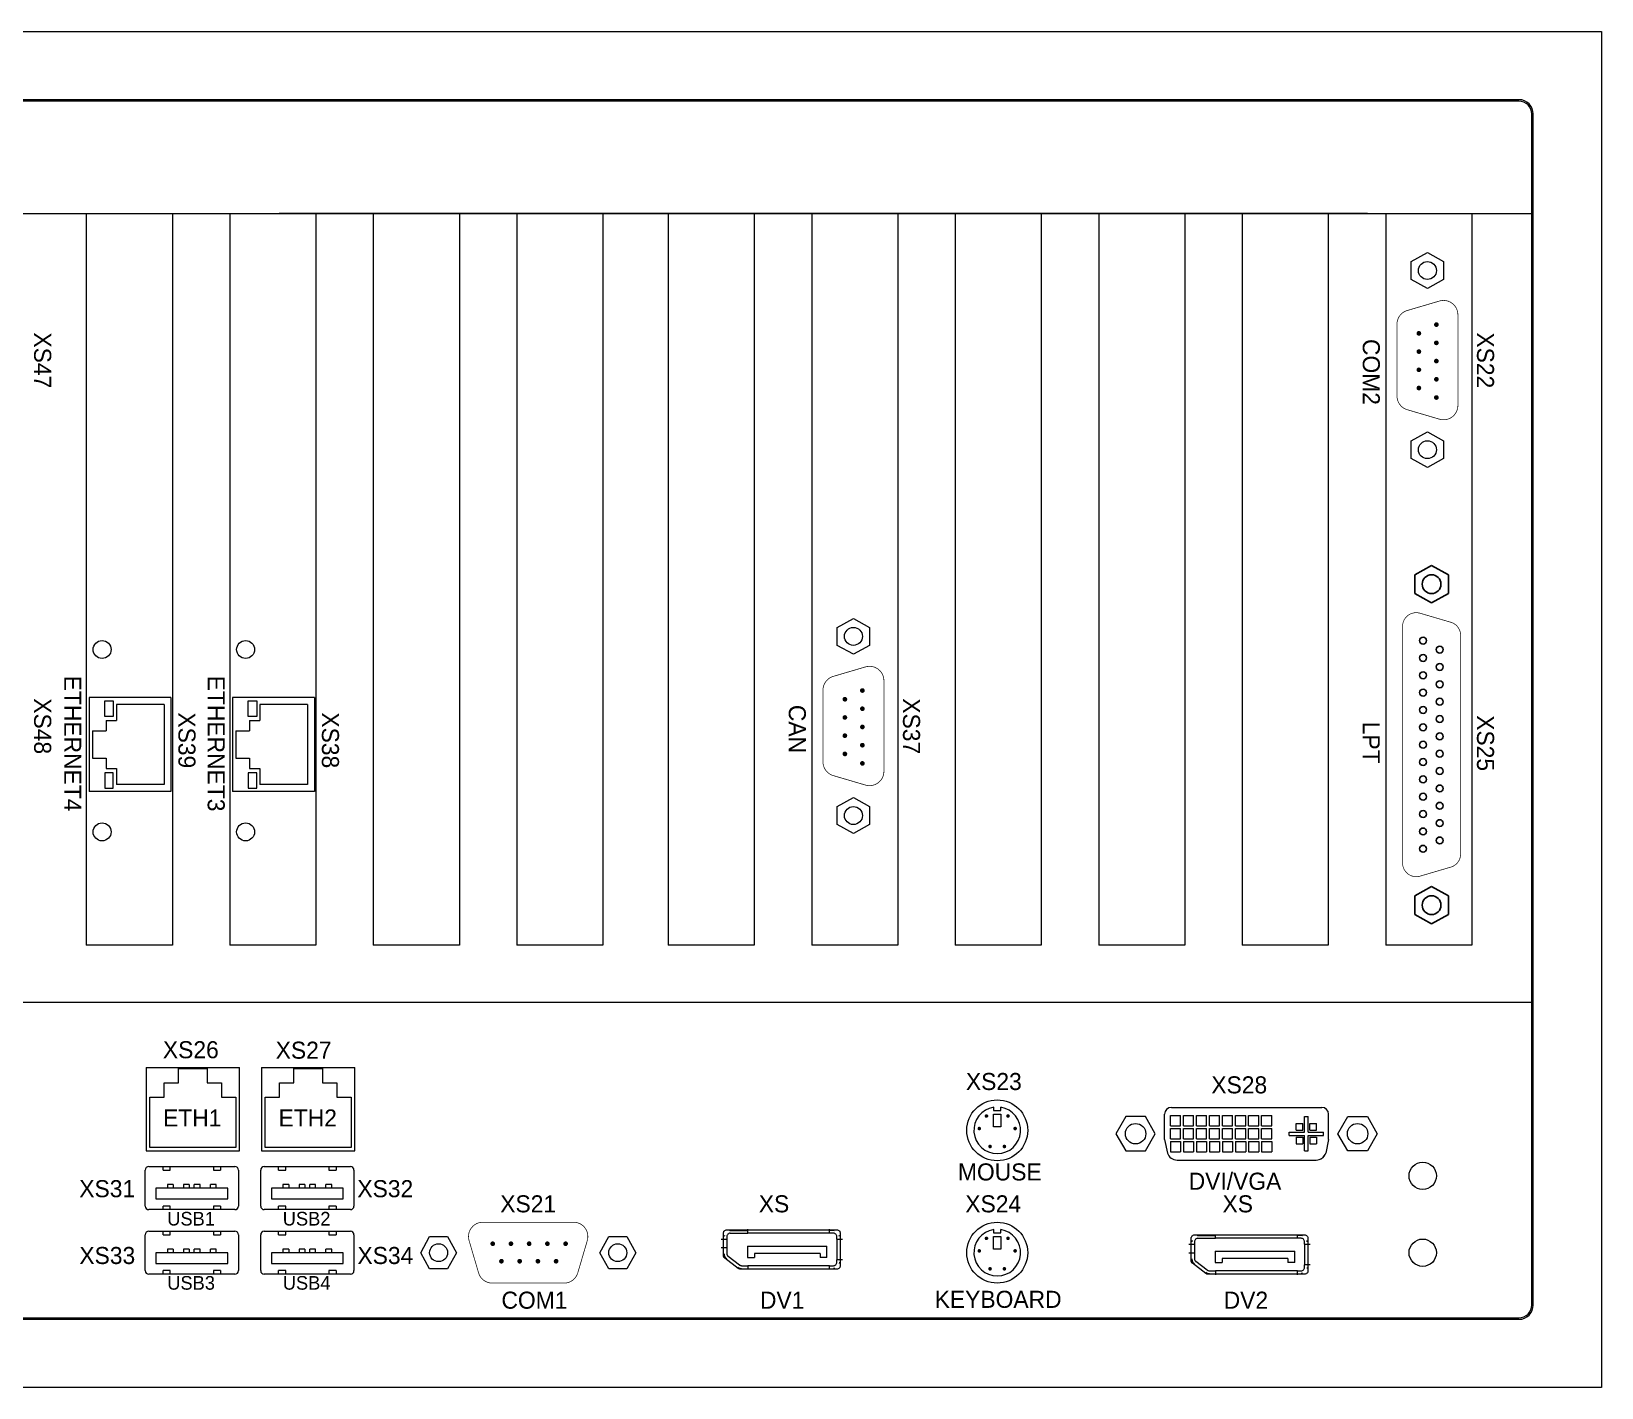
# Model space of a CAD drawing. Extents: x -2364 to 9601, y -871 to 1549.
# Drawn here: x -313 to -83.1, y 906.4 to 1104.9 of the extents above; entities that cross this region are included whole.
import ezdxf

# ---------------------------------------------------------------- set-up
doc = ezdxf.new("R2010")
doc.units = 0
doc.layers.get('0').update_dxf_attribs({"linetype": 'CONTINUOUS'})
for name, color, linetype in [('BAK', 134, 'CONTINUOUS'), ('CONNECTOR', 134, 'CONTINUOUS'), ('IPC', 150, 'CONTINUOUS'), ('NRS', 1, 'CONTINUOUS')]:
    doc.layers.add(name, color=color, linetype=linetype)

msp = doc.modelspace()

# ---------------------------------------------------------------- linework, layer by layer
at = {"color": 7, "lineweight": 13}
for p, q in [((-95.23083, 1094.93915), (-542.66229, 1094.93915)), ((-95.23083, 1094.72909), (-542.66229, 1094.72909)), ((-93.34028, 918.48731), (-93.34028, 1092.83854)), ((-93.13022, 918.48731), (-93.13022, 1092.83854)), ((-355.36138, 1078.2953), (-93.34028, 1078.2953)), ((-304.94657, 1078.2953), (-304.94657, 971.16382)), ((-304.94657, 1078.2953), (-304.94657, 971.16382)), ((-304.94657, 1078.2953), (-304.94657, 971.16382)), ((-292.34287, 1078.2953), (-292.34287, 971.16382)), ((-292.34287, 1078.2953), (-292.34287, 971.16382)), ((-292.34287, 1078.2953), (-292.34287, 971.16382)), ((-292.34287, 1078.2953), (-292.34287, 971.16382)), ((-292.34287, 1078.2953), (-292.34287, 971.16382)), ((-292.34287, 1078.2953), (-292.34287, 971.16382)), ((-283.9404, 1078.2953), (-283.9404, 971.16382)), ((-283.9404, 1078.2953), (-283.9404, 971.16382)), ((-117.38832, 1078.2953), (-276.73501, 1078.2953)), ((-271.3367, 1078.2953), (-271.3367, 971.16382)), ((-271.3367, 1078.2953), (-271.3367, 971.16382)), ((-271.3367, 1078.2953), (-271.3367, 971.16382)), ((-271.3367, 1078.2953), (-271.3367, 971.16382)), ((-262.93423, 1078.2953), (-262.93423, 971.16382)), ((-250.33052, 1078.2953), (-250.33052, 971.16382)), ((-250.33052, 1078.2953), (-250.33052, 971.16382)), ((-241.92806, 1078.2953), (-241.92806, 971.16382)), ((-229.32435, 1078.2953), (-229.32435, 971.16382)), ((-229.32435, 1078.2953), (-229.32435, 971.16382)), ((-219.76918, 1078.2953), (-219.76918, 971.16382)), ((-219.76918, 1078.2953), (-219.76918, 971.16382)), ((-207.16548, 1078.2953), (-207.16548, 971.16382)), ((-207.16548, 1078.2953), (-207.16548, 971.16382)), ((-207.16548, 1078.2953), (-207.16548, 971.16382)), ((-207.16548, 1078.2953), (-207.16548, 971.16382)), ((-198.76301, 1078.2953), (-198.76301, 971.16382)), ((-198.76301, 1078.2953), (-198.76301, 971.16382)), ((-198.76301, 1078.2953), (-198.76301, 971.16382)), ((-186.1593, 1078.2953), (-186.1593, 971.16382)), ((-186.1593, 1078.2953), (-186.1593, 971.16382)), ((-186.1593, 1078.2953), (-186.1593, 971.16382)), ((-186.1593, 1078.2953), (-186.1593, 971.16382)), ((-186.1593, 1078.2953), (-186.1593, 971.16382)), ((-186.1593, 1078.2953), (-186.1593, 971.16382)), ((-177.75684, 1078.2953), (-177.75684, 971.16382)), ((-165.15313, 1078.2953), (-165.15313, 971.16382)), ((-165.15313, 1078.2953), (-165.15313, 971.16382)), ((-156.75066, 1078.2953), (-156.75066, 971.16382)), ((-144.14696, 1078.2953), (-144.14696, 971.16382)), ((-144.14696, 1078.2953), (-144.14696, 971.16382)), ((-135.74449, 1078.2953), (-135.74449, 971.16382)), ((-123.14079, 1078.2953), (-123.14079, 971.16382)), ((-114.73832, 1078.2953), (-114.73832, 971.16382)), ((-102.13462, 1078.2953), (-102.13462, 971.16382)), ((-110.98713, 1071.24092), (-108.62654, 1072.55236)), ((-110.98713, 1068.61804), (-110.98713, 1071.24092)), ((-108.62654, 1072.55236), (-106.26596, 1071.24092)), ((-106.26596, 1071.24092), (-106.26596, 1068.61804)), ((-108.62654, 1067.3066), (-110.98713, 1068.61804)), ((-106.26596, 1068.61804), (-108.62654, 1067.3066)), ((-110.98713, 1045.01216), (-108.62654, 1046.3236)), ((-108.62654, 1046.3236), (-106.26596, 1045.01216)), ((-110.98713, 1042.38929), (-110.98713, 1045.01216)), ((-106.26596, 1045.01216), (-106.26596, 1042.38929)), ((-108.62654, 1041.07785), (-110.98713, 1042.38929)), ((-106.26596, 1042.38929), (-108.62654, 1041.07785)), ((-195.01182, 1017.67518), (-192.65123, 1018.98662)), ((-192.65123, 1018.98662), (-190.29064, 1017.67518)), ((-195.01182, 1015.0523), (-195.01182, 1017.67518)), ((-190.29064, 1017.67518), (-190.29064, 1015.0523)), ((-192.65123, 1013.74087), (-195.01182, 1015.0523)), ((-190.29064, 1015.0523), (-192.65123, 1013.74087)), ((-304.55346, 1007.41046), (-304.55346, 993.66046)), ((-292.55346, 1007.41046), (-304.55346, 1007.41046)), ((-302.25631, 1004.66046), (-302.25631, 1006.91046)), ((-302.25631, 1006.91046), (-301.00631, 1006.91046)), ((-301.00631, 1006.91046), (-301.00631, 1004.66046)), ((-292.55346, 1007.41046), (-292.55346, 993.66046)), ((-283.54729, 1007.41046), (-283.54729, 993.66046)), ((-271.54729, 1007.41046), (-283.54729, 1007.41046)), ((-281.25014, 1004.66046), (-281.25014, 1006.91046)), ((-281.25014, 1006.91046), (-280.00014, 1006.91046)), ((-280.00014, 1006.91046), (-280.00014, 1004.66046)), ((-271.54729, 1007.41046), (-271.54729, 993.66046)), ((-301.00631, 1004.66046), (-302.25631, 1004.66046)), ((-300.55346, 1006.41046), (-300.55346, 1004.03546)), ((-293.55346, 1006.41046), (-300.55346, 1006.41046)), ((-293.55346, 1006.41046), (-293.55346, 994.66046)), ((-280.00014, 1004.66046), (-281.25014, 1004.66046)), ((-279.54729, 1006.41046), (-279.54729, 1004.03546)), ((-272.54729, 1006.41046), (-279.54729, 1006.41046)), ((-272.54729, 1006.41046), (-272.54729, 994.66046)), ((-304.05346, 1002.53546), (-304.05346, 998.53546)), ((-304.05346, 1002.53546), (-302.05346, 1002.53546)), ((-302.05346, 1004.03546), (-300.55346, 1004.03546)), ((-302.05346, 1004.03546), (-302.05346, 1002.53546)), ((-283.04729, 1002.53546), (-283.04729, 998.53546)), ((-283.04729, 1002.53546), (-281.04729, 1002.53546)), ((-281.04729, 1004.03546), (-279.54729, 1004.03546)), ((-281.04729, 1004.03546), (-281.04729, 1002.53546)), ((-304.05346, 998.53546), (-302.05346, 998.53546)), ((-302.05346, 998.53546), (-302.05346, 997.03546)), ((-283.04729, 998.53546), (-281.04729, 998.53546)), ((-281.04729, 998.53546), (-281.04729, 997.03546)), ((-301.00631, 996.41046), (-302.25631, 996.41046)), ((-302.25631, 996.41046), (-302.25631, 994.16046)), ((-302.05346, 997.03546), (-300.55346, 997.03546)), ((-301.00631, 994.16046), (-301.00631, 996.41046)), ((-300.55346, 997.03546), (-300.55346, 994.66046)), ((-280.00014, 996.41046), (-281.25014, 996.41046)), ((-281.25014, 996.41046), (-281.25014, 994.16046)), ((-281.04729, 997.03546), (-279.54729, 997.03546)), ((-280.00014, 994.16046), (-280.00014, 996.41046)), ((-279.54729, 997.03546), (-279.54729, 994.66046)), ((-292.55346, 993.66046), (-304.55346, 993.66046)), ((-302.25631, 994.16046), (-301.00631, 994.16046)), ((-293.55346, 994.66046), (-300.55346, 994.66046)), ((-271.54729, 993.66046), (-283.54729, 993.66046)), ((-281.25014, 994.16046), (-280.00014, 994.16046)), ((-272.54729, 994.66046), (-279.54729, 994.66046)), ((-195.01182, 991.44643), (-192.65123, 992.75786)), ((-195.01182, 988.82355), (-195.01182, 991.44643)), ((-192.65123, 992.75786), (-190.29064, 991.44643)), ((-190.29064, 991.44643), (-190.29064, 988.82355)), ((-192.65123, 987.51211), (-195.01182, 988.82355)), ((-190.29064, 988.82355), (-192.65123, 987.51211)), ((-292.34287, 971.16382), (-304.94657, 971.16382)), ((-292.34287, 971.16382), (-304.94657, 971.16382)), ((-292.34287, 971.16382), (-304.94657, 971.16382)), ((-271.3367, 971.16382), (-283.9404, 971.16382)), ((-271.3367, 971.16382), (-283.9404, 971.16382)), ((-250.33052, 971.16382), (-262.93423, 971.16382)), ((-229.32435, 971.16382), (-241.92806, 971.16382)), ((-207.16548, 971.16382), (-219.76918, 971.16382)), ((-186.1593, 971.16382), (-198.76301, 971.16382)), ((-186.1593, 971.16382), (-198.76301, 971.16382)), ((-165.15313, 971.16382), (-177.75684, 971.16382)), ((-144.14696, 971.16382), (-156.75066, 971.16382)), ((-123.14079, 971.16382), (-135.74449, 971.16382)), ((-102.13462, 971.16382), (-114.73832, 971.16382)), ((-93.34028, 962.76136), (-355.36138, 962.76136)), ((-296.19585, 953.22753), (-296.19585, 941.03176)), ((-296.19585, 953.22753), (-282.54184, 953.22753)), ((-291.46946, 953.11031), (-287.26823, 953.11031)), ((-291.46946, 951.00969), (-291.46946, 953.11031)), ((-287.26823, 953.11031), (-287.26823, 951.00969)), ((-282.54184, 941.03176), (-282.54184, 953.22753)), ((-279.28627, 953.22753), (-279.28627, 941.03176)), ((-279.28627, 953.22753), (-265.63226, 953.22753)), ((-274.55988, 951.00969), (-274.55988, 953.11031)), ((-274.55988, 953.11031), (-270.35865, 953.11031)), ((-270.35865, 953.11031), (-270.35865, 951.00969)), ((-265.63226, 941.03176), (-265.63226, 953.22753)), ((-293.57008, 948.90907), (-293.57008, 951.00969)), ((-293.57008, 951.00969), (-291.46946, 951.00969)), ((-287.26823, 951.00969), (-285.16761, 951.00969)), ((-285.16761, 951.00969), (-285.16761, 948.90907)), ((-276.6605, 951.00969), (-274.55988, 951.00969)), ((-276.6605, 948.90907), (-276.6605, 951.00969)), ((-270.35865, 951.00969), (-268.25803, 951.00969)), ((-268.25803, 951.00969), (-268.25803, 948.90907)), ((-295.6707, 941.55691), (-295.6707, 948.90907)), ((-295.6707, 948.90907), (-293.57008, 948.90907)), ((-285.16761, 948.90907), (-283.06699, 948.90907)), ((-283.06699, 948.90907), (-283.06699, 941.55691)), ((-278.76112, 948.90907), (-276.6605, 948.90907)), ((-278.76112, 941.55691), (-278.76112, 948.90907)), ((-268.25803, 948.90907), (-266.15741, 948.90907)), ((-266.15741, 948.90907), (-266.15741, 941.55691)), ((-172.12876, 947.45992), (-172.12876, 946.93535)), ((-171.07961, 946.93535), (-171.07961, 947.45992)), ((-146.09835, 947.41637), (-124.09835, 947.41637)), ((-172.12876, 946.93535), (-171.07961, 946.93535)), ((-172.12876, 944.57476), (-172.12876, 946.41077)), ((-172.12876, 946.41077), (-171.07961, 946.41077)), ((-171.07961, 946.41077), (-171.07961, 944.57476)), ((-152.79173, 946.05637), (-154.2351, 943.55637)), ((-149.90497, 946.05637), (-152.79173, 946.05637)), ((-148.4616, 943.55637), (-149.90497, 946.05637)), ((-147.09835, 942.69637), (-147.09835, 946.41637)), ((-146.25835, 944.71137), (-146.25835, 946.21137)), ((-146.25835, 946.21137), (-144.75835, 946.21137)), ((-146.25835, 944.71137), (-144.75835, 944.71137)), ((-144.75835, 944.71137), (-144.75835, 946.21137)), ((-144.35335, 944.71137), (-144.35335, 946.21137)), ((-144.35335, 946.21137), (-142.85335, 946.21137)), ((-144.35335, 944.71137), (-142.85335, 944.71137)), ((-142.85335, 944.71137), (-142.85335, 946.21137)), ((-142.44835, 944.71137), (-142.44835, 946.21137)), ((-142.44835, 946.21137), (-140.94835, 946.21137)), ((-142.44835, 944.71137), (-140.94835, 944.71137)), ((-140.94835, 944.71137), (-140.94835, 946.21137)), ((-140.54335, 944.71137), (-140.54335, 946.21137)), ((-140.54335, 946.21137), (-139.04335, 946.21137)), ((-140.54335, 944.71137), (-139.04335, 944.71137)), ((-139.04335, 944.71137), (-139.04335, 946.21137)), ((-138.63835, 944.71137), (-138.63835, 946.21137)), ((-138.63835, 946.21137), (-137.13835, 946.21137)), ((-138.63835, 944.71137), (-137.13835, 944.71137)), ((-137.13835, 944.71137), (-137.13835, 946.21137)), ((-136.73335, 944.71137), (-136.73335, 946.21137)), ((-136.73335, 946.21137), (-135.23335, 946.21137)), ((-136.73335, 944.71137), (-135.23335, 944.71137)), ((-135.23335, 944.71137), (-135.23335, 946.21137)), ((-134.82835, 944.71137), (-134.82835, 946.21137)), ((-134.82835, 946.21137), (-133.32835, 946.21137)), ((-134.82835, 944.71137), (-133.32835, 944.71137)), ((-133.32835, 944.71137), (-133.32835, 946.21137)), ((-132.92335, 944.71137), (-132.92335, 946.21137)), ((-132.92335, 946.21137), (-131.42335, 946.21137)), ((-132.92335, 944.71137), (-131.42335, 944.71137)), ((-131.42335, 944.71137), (-131.42335, 946.21137)), ((-127.84835, 944.05637), (-127.84835, 945.05637)), ((-127.84835, 945.05637), (-126.84835, 945.05637)), ((-126.84835, 944.05637), (-126.84835, 945.05637)), ((-126.59835, 943.80637), (-126.59835, 946.05637)), ((-126.59835, 946.05637), (-126.09835, 946.05637)), ((-126.09835, 943.80637), (-126.09835, 946.05637)), ((-125.84835, 944.05637), (-125.84835, 945.05637)), ((-125.84835, 945.05637), (-124.84835, 945.05637)), ((-124.84835, 944.05637), (-124.84835, 945.05637)), ((-123.09835, 942.69637), (-123.09835, 946.41637)), ((-121.7351, 943.55637), (-120.29173, 946.05637)), ((-120.29173, 946.05637), (-117.40497, 946.05637)), ((-117.40497, 946.05637), (-115.9616, 943.55637)), ((-171.07961, 944.57476), (-172.12876, 944.57476)), ((-154.2351, 943.55637), (-152.79173, 941.05637)), ((-149.90497, 941.05637), (-148.4616, 943.55637)), ((-147.09835, 942.69637), (-146.69024, 940.72203)), ((-146.25835, 942.80637), (-146.25835, 944.30637)), ((-146.25835, 944.30637), (-144.75835, 944.30637)), ((-146.25835, 942.80637), (-144.75835, 942.80637)), ((-144.75835, 942.80637), (-144.75835, 944.30637)), ((-144.35335, 944.30637), (-142.85335, 944.30637)), ((-144.35335, 942.80637), (-144.35335, 944.30637)), ((-144.35335, 942.80637), (-142.85335, 942.80637)), ((-142.85335, 942.80637), (-142.85335, 944.30637)), ((-142.44835, 944.30637), (-140.94835, 944.30637)), ((-142.44835, 942.80637), (-142.44835, 944.30637)), ((-142.44835, 942.80637), (-140.94835, 942.80637)), ((-140.94835, 942.80637), (-140.94835, 944.30637)), ((-140.54335, 944.30637), (-139.04335, 944.30637)), ((-140.54335, 942.80637), (-140.54335, 944.30637)), ((-140.54335, 942.80637), (-139.04335, 942.80637)), ((-139.04335, 942.80637), (-139.04335, 944.30637)), ((-138.63835, 944.30637), (-137.13835, 944.30637)), ((-138.63835, 942.80637), (-138.63835, 944.30637)), ((-138.63835, 942.80637), (-137.13835, 942.80637)), ((-137.13835, 942.80637), (-137.13835, 944.30637)), ((-136.73335, 944.30637), (-135.23335, 944.30637)), ((-136.73335, 942.80637), (-136.73335, 944.30637)), ((-136.73335, 942.80637), (-135.23335, 942.80637)), ((-135.23335, 942.80637), (-135.23335, 944.30637)), ((-134.82835, 944.30637), (-133.32835, 944.30637)), ((-134.82835, 942.80637), (-134.82835, 944.30637)), ((-134.82835, 942.80637), (-133.32835, 942.80637)), ((-133.32835, 942.80637), (-133.32835, 944.30637)), ((-132.92335, 944.30637), (-131.42335, 944.30637)), ((-132.92335, 942.80637), (-132.92335, 944.30637)), ((-132.92335, 942.80637), (-131.42335, 942.80637)), ((-131.42335, 942.80637), (-131.42335, 944.30637)), ((-128.84835, 943.80637), (-126.59835, 943.80637)), ((-128.84835, 943.30637), (-128.84835, 943.80637)), ((-128.84835, 943.30637), (-126.59835, 943.30637)), ((-127.84835, 944.05637), (-126.84835, 944.05637)), ((-127.84835, 943.05637), (-126.84835, 943.05637)), ((-127.84835, 943.05637), (-127.84835, 942.05637)), ((-126.84835, 943.05637), (-126.84835, 942.05637)), ((-126.59835, 941.05637), (-126.59835, 943.30637)), ((-126.09835, 943.80637), (-123.84835, 943.80637)), ((-126.09835, 943.30637), (-123.84835, 943.30637)), ((-126.09835, 941.05637), (-126.09835, 943.30637)), ((-125.84835, 944.05637), (-124.84835, 944.05637)), ((-125.84835, 943.05637), (-125.84835, 942.05637)), ((-125.84835, 943.05637), (-124.84835, 943.05637)), ((-124.84835, 943.05637), (-124.84835, 942.05637)), ((-123.84835, 943.30637), (-123.84835, 943.80637)), ((-123.09835, 942.69637), (-123.50646, 940.72203)), ((-120.29173, 941.05637), (-121.7351, 943.55637)), ((-115.9616, 943.55637), (-117.40497, 941.05637)), ((-296.19585, 941.03176), (-282.54184, 941.03176)), ((-283.06699, 941.55691), (-295.6707, 941.55691)), ((-279.28627, 941.03176), (-265.63226, 941.03176)), ((-266.15741, 941.55691), (-278.76112, 941.55691)), ((-152.79173, 941.05637), (-149.90497, 941.05637)), ((-146.25835, 942.40137), (-146.25835, 940.90137)), ((-146.25835, 942.40137), (-144.75835, 942.40137)), ((-146.25835, 940.90137), (-144.75835, 940.90137)), ((-144.75835, 942.40137), (-144.75835, 940.90137)), ((-144.35335, 942.40137), (-142.85335, 942.40137)), ((-144.35335, 942.40137), (-144.35335, 940.90137)), ((-144.35335, 940.90137), (-142.85335, 940.90137)), ((-142.85335, 942.40137), (-142.85335, 940.90137)), ((-142.44835, 942.40137), (-140.94835, 942.40137)), ((-142.44835, 942.40137), (-142.44835, 940.90137)), ((-142.44835, 940.90137), (-140.94835, 940.90137)), ((-140.94835, 942.40137), (-140.94835, 940.90137)), ((-140.54335, 942.40137), (-139.04335, 942.40137)), ((-140.54335, 942.40137), (-140.54335, 940.90137)), ((-140.54335, 940.90137), (-139.04335, 940.90137)), ((-139.04335, 942.40137), (-139.04335, 940.90137)), ((-138.63835, 942.40137), (-137.13835, 942.40137)), ((-138.63835, 942.40137), (-138.63835, 940.90137)), ((-138.63835, 940.90137), (-137.13835, 940.90137)), ((-137.13835, 942.40137), (-137.13835, 940.90137)), ((-136.73335, 942.40137), (-135.23335, 942.40137)), ((-136.73335, 942.40137), (-136.73335, 940.90137)), ((-136.73335, 940.90137), (-135.23335, 940.90137)), ((-135.23335, 942.40137), (-135.23335, 940.90137)), ((-134.82835, 942.40137), (-133.32835, 942.40137)), ((-134.82835, 942.40137), (-134.82835, 940.90137)), ((-134.82835, 940.90137), (-133.32835, 940.90137)), ((-133.32835, 942.40137), (-133.32835, 940.90137)), ((-132.92335, 942.40137), (-131.42335, 942.40137)), ((-132.92335, 942.40137), (-132.92335, 940.90137)), ((-132.92335, 940.90137), (-131.42335, 940.90137)), ((-131.42335, 942.40137), (-131.42335, 940.90137)), ((-127.84835, 942.05637), (-126.84835, 942.05637)), ((-126.59835, 941.05637), (-126.09835, 941.05637)), ((-125.84835, 942.05637), (-124.84835, 942.05637)), ((-117.40497, 941.05637), (-120.29173, 941.05637)), ((-296.33093, 932.9674), (-296.33093, 938.21937)), ((-295.80573, 938.74456), (-283.20102, 938.74456)), ((-293.70495, 938.21937), (-293.70495, 938.74456)), ((-293.70495, 938.21937), (-292.65456, 938.21937)), ((-292.65456, 938.21937), (-292.65456, 938.74456)), ((-286.3522, 938.74456), (-286.3522, 938.21937)), ((-286.3522, 938.21937), (-285.3018, 938.21937)), ((-285.3018, 938.74456), (-285.3018, 938.21937)), ((-282.67582, 938.21937), (-282.67582, 932.9674)), ((-279.42135, 932.9674), (-279.42135, 938.21937)), ((-278.89615, 938.74456), (-266.29144, 938.74456)), ((-276.79537, 938.21937), (-276.79537, 938.74456)), ((-276.79537, 938.21937), (-275.74498, 938.21937)), ((-275.74498, 938.21937), (-275.74498, 938.74456)), ((-269.44262, 938.74456), (-269.44262, 938.21937)), ((-269.44262, 938.21937), (-268.39222, 938.21937)), ((-268.39222, 938.74456), (-268.39222, 938.21937)), ((-265.76624, 938.21937), (-265.76624, 932.9674)), ((-145.26721, 939.69637), (-124.92949, 939.69637)), ((-284.25141, 935.59338), (-294.75534, 935.59338)), ((-294.75534, 935.59338), (-294.75534, 934.01779)), ((-292.2344, 936.11858), (-293.07471, 936.11858)), ((-293.07471, 936.11858), (-293.07471, 935.59338)), ((-292.2344, 936.11858), (-292.2344, 935.59338)), ((-289.87101, 936.11858), (-290.71133, 936.11858)), ((-290.71133, 936.11858), (-290.71133, 935.59338)), ((-289.87101, 936.11858), (-289.87101, 935.59338)), ((-289.13574, 935.59338), (-289.13574, 936.11858)), ((-288.29542, 936.11858), (-289.13574, 936.11858)), ((-288.29542, 935.59338), (-288.29542, 936.11858)), ((-286.77235, 935.59338), (-286.77235, 936.11858)), ((-285.93204, 936.11858), (-286.77235, 936.11858)), ((-285.93204, 935.59338), (-285.93204, 936.11858)), ((-284.25141, 934.01779), (-284.25141, 935.59338)), ((-277.84576, 935.59338), (-277.84576, 934.01779)), ((-267.34183, 935.59338), (-277.84576, 935.59338)), ((-275.32482, 936.11858), (-276.16513, 936.11858)), ((-276.16513, 936.11858), (-276.16513, 935.59338)), ((-275.32482, 936.11858), (-275.32482, 935.59338)), ((-272.96143, 936.11858), (-273.80175, 936.11858)), ((-273.80175, 936.11858), (-273.80175, 935.59338)), ((-272.96143, 936.11858), (-272.96143, 935.59338)), ((-272.22616, 935.59338), (-272.22616, 936.11858)), ((-271.38584, 936.11858), (-272.22616, 936.11858)), ((-271.38584, 935.59338), (-271.38584, 936.11858)), ((-269.86277, 935.59338), (-269.86277, 936.11858)), ((-269.02246, 936.11858), (-269.86277, 936.11858)), ((-269.02246, 935.59338), (-269.02246, 936.11858)), ((-267.34183, 934.01779), (-267.34183, 935.59338)), ((-294.75534, 934.01779), (-284.25141, 934.01779)), ((-277.84576, 934.01779), (-267.34183, 934.01779)), ((-283.20102, 932.4422), (-295.80573, 932.4422)), ((-293.70495, 932.4422), (-293.70495, 932.9674)), ((-292.65456, 932.9674), (-293.70495, 932.9674)), ((-292.65456, 932.4422), (-292.65456, 932.9674)), ((-285.3018, 932.9674), (-286.3522, 932.9674)), ((-286.3522, 932.9674), (-286.3522, 932.4422)), ((-285.3018, 932.9674), (-285.3018, 932.4422)), ((-266.29144, 932.4422), (-278.89615, 932.4422)), ((-276.79537, 932.4422), (-276.79537, 932.9674)), ((-275.74498, 932.9674), (-276.79537, 932.9674)), ((-275.74498, 932.4422), (-275.74498, 932.9674)), ((-269.44262, 932.9674), (-269.44262, 932.4422)), ((-268.39222, 932.9674), (-269.44262, 932.9674)), ((-268.39222, 932.9674), (-268.39222, 932.4422)), ((-296.33093, 923.51386), (-296.33093, 928.76583)), ((-295.80573, 929.29103), (-283.20102, 929.29103)), ((-293.70495, 928.76583), (-293.70495, 929.29103)), ((-293.70495, 928.76583), (-292.65456, 928.76583)), ((-292.65456, 928.76583), (-292.65456, 929.29103)), ((-286.3522, 929.29103), (-286.3522, 928.76583)), ((-286.3522, 928.76583), (-285.3018, 928.76583)), ((-285.3018, 929.29103), (-285.3018, 928.76583)), ((-282.67582, 928.76583), (-282.67582, 923.51386)), ((-279.42135, 923.51386), (-279.42135, 928.76583)), ((-278.89615, 929.29103), (-266.29144, 929.29103)), ((-276.79537, 928.76583), (-276.79537, 929.29103)), ((-276.79537, 928.76583), (-275.74498, 928.76583)), ((-275.74498, 928.76583), (-275.74498, 929.29103)), ((-269.44262, 929.29103), (-269.44262, 928.76583)), ((-269.44262, 928.76583), (-268.39222, 928.76583)), ((-268.39222, 929.29103), (-268.39222, 928.76583)), ((-265.76624, 928.76583), (-265.76624, 923.51386)), ((-172.12876, 929.54958), (-172.12876, 929.02501)), ((-172.12876, 929.02501), (-171.07961, 929.02501)), ((-171.07961, 929.02501), (-171.07961, 929.54958)), ((-292.2344, 926.66504), (-293.07471, 926.66504)), ((-293.07471, 926.66504), (-293.07471, 926.13985)), ((-292.2344, 926.66504), (-292.2344, 926.13985)), ((-289.87101, 926.66504), (-290.71133, 926.66504)), ((-290.71133, 926.66504), (-290.71133, 926.13985)), ((-289.87101, 926.66504), (-289.87101, 926.13985)), ((-289.13574, 926.13985), (-289.13574, 926.66504)), ((-288.29542, 926.66504), (-289.13574, 926.66504)), ((-288.29542, 926.13985), (-288.29542, 926.66504)), ((-286.77235, 926.13985), (-286.77235, 926.66504)), ((-285.93204, 926.66504), (-286.77235, 926.66504)), ((-285.93204, 926.13985), (-285.93204, 926.66504)), ((-275.32482, 926.66504), (-276.16513, 926.66504)), ((-276.16513, 926.66504), (-276.16513, 926.13985)), ((-275.32482, 926.66504), (-275.32482, 926.13985)), ((-273.80175, 926.66504), (-273.80175, 926.13985)), ((-272.96143, 926.66504), (-273.80175, 926.66504)), ((-272.96143, 926.66504), (-272.96143, 926.13985)), ((-272.22616, 926.13985), (-272.22616, 926.66504)), ((-271.38584, 926.66504), (-272.22616, 926.66504)), ((-271.38584, 926.13985), (-271.38584, 926.66504)), ((-269.86277, 926.13985), (-269.86277, 926.66504)), ((-269.02246, 926.66504), (-269.86277, 926.66504)), ((-269.02246, 926.13985), (-269.02246, 926.66504)), ((-256.00216, 926.13985), (-254.69073, 928.50043)), ((-254.69073, 928.50043), (-252.06785, 928.50043)), ((-252.06785, 928.50043), (-250.75641, 926.13985)), ((-229.77341, 926.13985), (-228.46197, 928.50043)), ((-228.46197, 928.50043), (-225.8391, 928.50043)), ((-225.8391, 928.50043), (-224.52766, 926.13985)), ((-172.12876, 928.50043), (-171.07961, 928.50043)), ((-172.12876, 926.66442), (-172.12876, 928.50043)), ((-171.07961, 926.66442), (-172.12876, 926.66442)), ((-171.07961, 928.50043), (-171.07961, 926.66442)), ((-284.25141, 926.13985), (-294.75534, 926.13985)), ((-294.75534, 926.13985), (-294.75534, 924.56426)), ((-294.75534, 924.56426), (-284.25141, 924.56426)), ((-284.25141, 924.56426), (-284.25141, 926.13985)), ((-267.34183, 926.13985), (-277.84576, 926.13985)), ((-277.84576, 926.13985), (-277.84576, 924.56426)), ((-277.84576, 924.56426), (-267.34183, 924.56426)), ((-267.34183, 924.56426), (-267.34183, 926.13985)), ((-254.69073, 923.77926), (-256.00216, 926.13985)), ((-250.75641, 926.13985), (-252.06785, 923.77926)), ((-228.46197, 923.77926), (-229.77341, 926.13985)), ((-224.52766, 926.13985), (-225.8391, 923.77926)), ((-283.20102, 922.98867), (-295.80573, 922.98867)), ((-293.70495, 922.98867), (-293.70495, 923.51386)), ((-292.65456, 923.51386), (-293.70495, 923.51386)), ((-292.65456, 922.98867), (-292.65456, 923.51386)), ((-285.3018, 923.51386), (-286.3522, 923.51386)), ((-286.3522, 923.51386), (-286.3522, 922.98867)), ((-285.3018, 923.51386), (-285.3018, 922.98867)), ((-266.29144, 922.98867), (-278.89615, 922.98867)), ((-276.79537, 922.98867), (-276.79537, 923.51386)), ((-275.74498, 923.51386), (-276.79537, 923.51386)), ((-275.74498, 922.98867), (-275.74498, 923.51386)), ((-268.39222, 923.51386), (-269.44262, 923.51386)), ((-269.44262, 923.51386), (-269.44262, 922.98867)), ((-268.39222, 923.51386), (-268.39222, 922.98867)), ((-252.06785, 923.77926), (-254.69073, 923.77926)), ((-225.8391, 923.77926), (-228.46197, 923.77926)), ((-542.66229, 916.59675), (-95.23083, 916.59675)), ((-542.66229, 916.38669), (-95.23083, 916.38669))]:
    msp.add_line(p, q, dxfattribs=at)
msp.add_lwpolyline([(-554.76291, 1104.93915), (-83.13022, 1104.93915), (-83.13022, 906.38669), (-554.76291, 906.38669)], close=True, dxfattribs=at)
for points, const_width in [([(-104.16766, 1063.45313), (-104.16766, 1050.17707, -0.500705616), (-106.85803, 1048.16404), (-111.5792, 1049.55262, -0.332706414), (-113.08543, 1051.56566), (-113.08543, 1062.06455, -0.332706414), (-111.5792, 1064.07759), (-106.85803, 1065.46617, -0.500705616)], 0.10492), ([(-107.48745, 1062.00703, 1), (-107.14508, 1062.00703, 1)], 0.34237), ([(-110.05123, 1060.72887, 1), (-109.70886, 1060.72887, 1)], 0.34237), ([(-107.48745, 1059.33925, 1), (-107.14508, 1059.33925, 1)], 0.34237), ([(-110.05123, 1058.06109, 1), (-109.70886, 1058.06109, 1)], 0.34237), ([(-110.05123, 1055.3933, 1), (-109.70886, 1055.3933, 1)], 0.34237), ([(-107.48745, 1056.67146, 1), (-107.14508, 1056.67146, 1)], 0.34237), ([(-110.05123, 1052.72552, 1), (-109.70886, 1052.72552, 1)], 0.34237), ([(-107.48745, 1054.00368, 1), (-107.14508, 1054.00368, 1)], 0.34237), ([(-107.48745, 1051.33589, 1), (-107.14508, 1051.33589, 1)], 0.34237), ([(-188.19234, 1009.88739), (-188.19234, 996.61134, -0.500705616), (-190.88271, 994.5983), (-195.60389, 995.98688, -0.332706414), (-197.11012, 997.99992), (-197.11012, 1008.49881, -0.332706414), (-195.60389, 1010.51185), (-190.88271, 1011.90043, -0.500705616)], 0.10492), ([(-194.07592, 1007.16313, 1), (-193.73355, 1007.16313, 1)], 0.34237), ([(-191.51214, 1008.44129, 1), (-191.16977, 1008.44129, 1)], 0.34237), ([(-194.07592, 1004.49535, 1), (-193.73355, 1004.49535, 1)], 0.34237), ([(-191.51214, 1005.77351, 1), (-191.16977, 1005.77351, 1)], 0.34237), ([(-191.51214, 1003.10572, 1), (-191.16977, 1003.10572, 1)], 0.34237), ([(-194.07592, 1001.82756, 1), (-193.73355, 1001.82756, 1)], 0.34237), ([(-191.51214, 1000.43794, 1), (-191.16977, 1000.43794, 1)], 0.34237), ([(-194.07592, 999.15978, 1), (-193.73355, 999.15978, 1)], 0.34237), ([(-191.51214, 997.77016, 1), (-191.16977, 997.77016, 1)], 0.34237), ([(-173.30906, 946.14849, 1), (-173.04677, 946.14849, 1)], 0.26229), ([(-170.1616, 946.14849, 1), (-169.89932, 946.14849, 1)], 0.26229), ([(-174.35821, 944.31247, 1), (-174.09592, 944.31247, 1)], 0.26229), ([(-169.11245, 944.31247, 1), (-168.85017, 944.31247, 1)], 0.26229), ([(-172.78448, 941.6896, 1), (-172.52219, 941.6896, 1)], 0.26229), ([(-170.68618, 941.6896, 1), (-170.42389, 941.6896, 1)], 0.26229), ([(-246.90294, 930.59873), (-233.62688, 930.59873, -0.500705616), (-231.61385, 927.90836), (-233.00243, 923.18719, -0.332706414), (-235.01546, 921.68096), (-245.51436, 921.68096, -0.332706414), (-247.5274, 923.18719), (-248.91598, 927.90836, -0.500705616)], 0.10492), ([(-245.45684, 927.27894, 1), (-245.45684, 927.62131, 1)], 0.34237), ([(-242.78905, 927.27894, 1), (-242.78905, 927.62131, 1)], 0.34237), ([(-240.12127, 927.27894, 1), (-240.12127, 927.62131, 1)], 0.34237), ([(-237.45349, 927.27894, 1), (-237.45349, 927.62131, 1)], 0.34237), ([(-234.7857, 927.27894, 1), (-234.7857, 927.62131, 1)], 0.34237), ([(-174.35821, 926.40213, 1), (-174.09592, 926.40213, 1)], 0.26229), ([(-173.30906, 928.23815, 1), (-173.04677, 928.23815, 1)], 0.26229), ([(-170.1616, 928.23815, 1), (-169.89932, 928.23815, 1)], 0.26229), ([(-169.11245, 926.40213, 1), (-168.85017, 926.40213, 1)], 0.26229), ([(-244.17868, 924.71516, 1), (-244.17868, 925.05753, 1)], 0.34237), ([(-241.5109, 924.71516, 1), (-241.5109, 925.05753, 1)], 0.34237), ([(-238.84311, 924.71516, 1), (-238.84311, 925.05753, 1)], 0.34237), ([(-236.17533, 924.71516, 1), (-236.17533, 925.05753, 1)], 0.34237), ([(-172.78448, 923.77926, 1), (-172.52219, 923.77926, 1)], 0.26229), ([(-170.68618, 923.77926, 1), (-170.42389, 923.77926, 1)], 0.26229)]:
    msp.add_lwpolyline(points, format="xyb", close=True, dxfattribs=dict(at, const_width=const_width))
at = {"color": 7, "lineweight": 13, "const_width": 0.1}
msp.add_lwpolyline([(-146.09835, 947.41637), (-124.09835, 947.41637, -0.414213562), (-123.09835, 946.41637), (-123.09835, 942.69637), (-123.50646, 940.72203, -0.389264752), (-124.92949, 939.69637), (-145.26721, 939.69637, -0.322822806), (-146.69024, 940.72203), (-147.09835, 942.69637), (-147.09835, 946.41637, -0.414213562), (-146.09835, 947.41637, -1)], format="xyb", dxfattribs=at)
at = {"color": 7, "lineweight": 13}
for centre, radius in [((-108.62654, 1069.92948), 1.31144), ((-108.62654, 1043.70073), 1.31144), ((-192.65123, 1016.36374), 1.31144), ((-302.63689, 1014.44412), 1.31144), ((-281.63072, 1014.44412), 1.31144), ((-192.65123, 990.13499), 1.31144), ((-302.63689, 987.74235), 1.31144), ((-281.63072, 987.74235), 1.31144), ((-171.60419, 944.05019), 4.45889), ((-151.34835, 943.55637), 1.5), ((-118.84835, 943.55637), 1.5), ((-109.32184, 937.37908), 2), ((-171.60419, 926.13985), 4.45889), ((-253.37929, 926.13985), 1.31144), ((-227.15054, 926.13985), 1.31144), ((-109.32184, 926.13985), 2)]:
    msp.add_circle(centre, radius, dxfattribs=at)
for centre, radius, start, end in [((-95.23083, 1092.83854), 2.10062, 0, 90), ((-95.23083, 1092.83854), 1.89056, 0, 90), ((-171.60419, 944.05019), 3.40974, 98.7461623, 81.2538377), ((-146.09835, 946.41637), 1, 90, 180), ((-124.09835, 946.41637), 1, 0, 90), ((-145.26721, 941.19637), 1.5, 198.4349488, 270), ((-124.92949, 941.19637), 1.5, 270, 341.5650512), ((-295.80573, 938.21937), 0.5252, 90, 180), ((-283.20102, 938.21937), 0.5252, 0, 90), ((-278.89615, 938.21937), 0.5252, 90, 180), ((-266.29144, 938.21937), 0.5252, 0, 90), ((-295.80573, 932.9674), 0.5252, 180, 270), ((-283.20102, 932.9674), 0.5252, 270, 0), ((-278.89615, 932.9674), 0.5252, 180, 270), ((-266.29144, 932.9674), 0.5252, 270, 0), ((-295.80573, 928.76583), 0.5252, 90, 180), ((-283.20102, 928.76583), 0.5252, 0, 90), ((-278.89615, 928.76583), 0.5252, 90, 180), ((-266.29144, 928.76583), 0.5252, 0, 90), ((-171.60419, 926.13985), 3.40974, 98.7461623, 81.2538377), ((-295.80573, 923.51386), 0.5252, 180, 270), ((-283.20102, 923.51386), 0.5252, 270, 0), ((-278.89615, 923.51386), 0.5252, 180, 270), ((-266.29144, 923.51386), 0.5252, 270, 0), ((-95.23083, 918.48731), 2.10062, 270, 0), ((-95.23083, 918.48731), 1.89056, 270, 0)]:
    msp.add_arc(centre, radius, start, end, dxfattribs=at)
at = {"layer": 'BAK', "color": 7, "const_width": 0.1}
msp.add_lwpolyline([(-112.26542, 983.18503), (-112.26542, 1017.83913, -0.500705616), (-109.70108, 1019.75786), (-105.20108, 1018.43433, -0.332706414), (-103.76542, 1016.5156), (-103.76542, 984.50856, -0.332706414), (-105.20108, 982.58982), (-109.70108, 981.26629, -0.500705616)], format="xyb", close=True, dxfattribs=at)
at = {"layer": 'BAK', "color": 7}
for centre in [(-109.26542, 1015.75208), (-109.26542, 1015.75208), (-109.26542, 1013.21208), (-109.26542, 1013.21208), (-106.82444, 1014.42902), (-106.82444, 1011.88902), (-109.26542, 1010.67208), (-109.26542, 1010.67208), (-106.82444, 1009.34902), (-109.26542, 1008.13208), (-109.26542, 1008.13208), (-106.82444, 1006.80902), (-109.26542, 1005.59208), (-109.26542, 1005.59208), (-106.82444, 1004.26902), (-109.26542, 1003.05208), (-109.26542, 1003.05208), (-106.82444, 1001.72902), (-109.26542, 1000.51208), (-109.26542, 997.97208), (-106.82444, 999.18902), (-109.26542, 995.43208), (-106.82444, 996.64902), (-109.26542, 992.89208), (-106.82444, 994.10902), (-109.26542, 990.35208), (-106.82444, 991.56902), (-106.82444, 989.02902), (-109.26542, 987.81208), (-106.82444, 986.48902), (-109.26542, 985.27208)]:
    msp.add_circle(centre, 0.5, dxfattribs=at)
at = {"layer": 'CONNECTOR', "color": 7}
for p, q in [((-110.49042, 1025.38708), (-108.01542, 1026.76208)), ((-110.49042, 1022.63708), (-110.49042, 1025.38708)), ((-108.01542, 1026.76208), (-105.54042, 1025.38708)), ((-105.54042, 1025.38708), (-105.54042, 1022.63708)), ((-108.01542, 1021.26208), (-110.49042, 1022.63708)), ((-105.54042, 1022.63708), (-108.01542, 1021.26208)), ((-108.01542, 979.76208), (-110.49042, 978.38708)), ((-105.54042, 978.38708), (-108.01542, 979.76208)), ((-110.49042, 978.38708), (-110.49042, 975.63708)), ((-105.54042, 975.63708), (-105.54042, 978.38708)), ((-110.49042, 975.63708), (-108.01542, 974.26208)), ((-108.01542, 974.26208), (-105.54042, 975.63708))]:
    msp.add_line(p, q, dxfattribs=at)
for centre in [(-108.01542, 1024.01208), (-108.01542, 977.01208)]:
    msp.add_circle(centre, 1.375, dxfattribs=at)
at = {"layer": 'IPC', "color": 7, "linetype": 'Continuous', "lineweight": 15}
for p, q in [((-211.68249, 925.72951), (-211.68249, 928.99167)), ((-211.54725, 928.66886), (-211.5825, 928.49167)), ((-211.1825, 929.49167), (-195.0825, 929.49167)), ((-210.6825, 929.39167), (-210.85968, 929.35643)), ((-210.6825, 929.39167), (-208.1325, 929.39167)), ((-210.6825, 928.99167), (-208.1325, 928.99167)), ((-196.1325, 928.99167), (-208.1325, 928.99167)), ((-195.5825, 929.39167), (-196.1325, 929.39167)), ((-195.5825, 928.99167), (-196.1325, 928.99167)), ((-195.40531, 929.35643), (-195.5825, 929.39167)), ((-194.6825, 928.49167), (-194.71774, 928.66886)), ((-194.58249, 928.99167), (-194.58249, 924.23167)), ((-142.71378, 928.74252), (-126.61378, 928.74252)), ((-142.21378, 928.64252), (-142.39097, 928.60727)), ((-142.21378, 928.64252), (-139.66378, 928.64252)), ((-127.11378, 928.64252), (-127.66378, 928.64252)), ((-126.9366, 928.60727), (-127.11378, 928.64252)), ((-211.1825, 928.49167), (-211.1825, 928.11167)), ((-211.1825, 928.11167), (-211.1825, 926.82668)), ((-211.1825, 926.82668), (-211.1825, 925.98167)), ((-208.15466, 927.11167), (-208.15466, 925.43167)), ((-208.15466, 927.11167), (-196.52238, 927.11167)), ((-196.52238, 925.43167), (-196.52238, 927.11167)), ((-195.0825, 928.11167), (-195.0825, 928.49167)), ((-195.0825, 928.11167), (-195.0825, 925.11167)), ((-143.21378, 924.98036), (-143.21378, 928.24252)), ((-143.07854, 927.9197), (-143.11378, 927.74252)), ((-142.71378, 927.74252), (-142.71378, 927.36252)), ((-142.71378, 927.36252), (-142.71378, 926.07753)), ((-142.21378, 928.24252), (-139.66378, 928.24252)), ((-139.68594, 926.36252), (-139.68594, 924.68252)), ((-139.68594, 926.36252), (-128.05366, 926.36252)), ((-127.66378, 928.24252), (-139.66378, 928.24252)), ((-128.05366, 924.68252), (-128.05366, 926.36252)), ((-127.11378, 928.24252), (-127.66378, 928.24252)), ((-126.61378, 927.36252), (-126.61378, 927.74252)), ((-126.61378, 927.36252), (-126.61378, 924.36252)), ((-126.21378, 927.74252), (-126.24903, 927.9197)), ((-126.11378, 928.24252), (-126.11378, 923.48252)), ((-209.51667, 923.83376), (-211.48526, 925.3316)), ((-209.31583, 924.33167), (-210.9825, 925.58167)), ((-209.01583, 924.23167), (-208.1325, 924.23167)), ((-208.15466, 925.43167), (-207.15465, 925.43167)), ((-196.1325, 924.23167), (-208.1325, 924.23167)), ((-207.15465, 926.03167), (-207.15465, 925.43167)), ((-197.52238, 926.03167), (-207.15465, 926.03167)), ((-197.52238, 926.03167), (-197.52238, 925.43167)), ((-196.52238, 925.43167), (-197.52238, 925.43167)), ((-196.1325, 924.23167), (-195.5825, 924.23167)), ((-195.0825, 924.73167), (-195.0825, 925.11167)), ((-194.6825, 924.73167), (-194.71774, 924.55449)), ((-141.04795, 923.08461), (-143.01654, 924.58245)), ((-142.71378, 926.07753), (-142.71378, 925.23252)), ((-140.84711, 923.58252), (-142.51378, 924.83252)), ((-139.68594, 924.68252), (-138.68594, 924.68252)), ((-138.68594, 925.28252), (-138.68594, 924.68252)), ((-129.05366, 925.28252), (-138.68594, 925.28252)), ((-129.05366, 925.28252), (-129.05366, 924.68252)), ((-128.05366, 924.68252), (-129.05366, 924.68252)), ((-126.61378, 923.98252), (-126.61378, 924.36252)), ((-195.0825, 923.73167), (-209.2139, 923.73167)), ((-195.40531, 923.86692), (-195.5825, 923.83167)), ((-126.61378, 922.98252), (-140.74519, 922.98252)), ((-140.54712, 923.48252), (-139.66378, 923.48252)), ((-127.66378, 923.48252), (-139.66378, 923.48252)), ((-127.66378, 923.48252), (-127.11378, 923.48252)), ((-126.9366, 923.11776), (-127.11378, 923.08252)), ((-126.21378, 923.98252), (-126.24903, 923.80533))]:
    msp.add_line(p, q, dxfattribs=at)
for points, knots in [([(-211.68249, 928.99167), (-211.67498, 929.05719), (-211.65995, 929.18823), (-211.54432, 929.3535), (-211.37905, 929.46912), (-211.24802, 929.48416), (-211.1825, 929.49167)], [0, 0, 0, 0, 0.250000053, 0.499999534, 0.749999015, 1, 1, 1, 1]), ([(-210.6825, 928.99167), (-210.74801, 928.98416), (-210.87905, 928.96912), (-211.04432, 928.8535), (-211.15995, 928.68823), (-211.17498, 928.55719), (-211.1825, 928.49167)], [0, 0, 0, 0, 0.250000422, 0.499996689, 0.749999578, 1, 1, 1, 1]), ([(-208.1325, 928.99167), (-208.1325, 928.99486), (-208.1325, 929.00124), (-208.1325, 929.05206), (-208.1325, 929.13064), (-208.1325, 929.23623), (-208.1325, 929.36364), (-208.1325, 929.47659), (-208.1325, 929.54694), (-208.1325, 929.56668)], [0, 0, 0, 0, 0.156489225, 0.312981455, 0.469467753, 0.625957341, 0.782446588, 0.938938948, 1, 1, 1, 1]), ([(-196.1325, 928.99167), (-196.1325, 928.99486), (-196.1325, 929.00124), (-196.1325, 929.05206), (-196.1325, 929.13064), (-196.1325, 929.23623), (-196.1325, 929.36364), (-196.1325, 929.47659), (-196.1325, 929.54694), (-196.1325, 929.56669)], [0, 0, 0, 0, 0.156487465, 0.312977933, 0.46946247, 0.625950297, 0.782437784, 0.938928383, 1, 1, 1, 1]), ([(-195.0825, 928.49167), (-195.09001, 928.55719), (-195.10505, 928.68823), (-195.22066, 928.8535), (-195.38594, 928.96912), (-195.51698, 928.98415), (-195.5825, 928.99167)], [0, 0, 0, 0, 0.250000093, 0.5, 0.749999907, 1, 1, 1, 1]), ([(-195.0825, 929.49167), (-195.01698, 929.48416), (-194.88594, 929.46912), (-194.72067, 929.3535), (-194.60504, 929.18823), (-194.59001, 929.05719), (-194.58249, 928.99167)], [0, 0, 0, 0, 0.2500007517, 0.5, 0.7499992483, 1, 1, 1, 1]), ([(-143.21378, 928.24252), (-143.20626, 928.30804), (-143.19124, 928.43908), (-143.07561, 928.60435), (-142.91034, 928.71997), (-142.7793, 928.735), (-142.71378, 928.74252)], [0, 0, 0, 0, 0.250000053, 0.499999534, 0.749999015, 1, 1, 1, 1]), ([(-139.66378, 928.24252), (-139.66378, 928.24571), (-139.66378, 928.25209), (-139.66378, 928.3029), (-139.66378, 928.38149), (-139.66378, 928.48708), (-139.66378, 928.61448), (-139.66378, 928.72744), (-139.66378, 928.79778), (-139.66378, 928.81753)], [0, 0, 0, 0, 0.156489225, 0.312981455, 0.469467753, 0.625957341, 0.782446588, 0.938938948, 1, 1, 1, 1]), ([(-127.66378, 928.24252), (-127.66378, 928.24571), (-127.66378, 928.25209), (-127.66378, 928.3029), (-127.66378, 928.38149), (-127.66378, 928.48708), (-127.66378, 928.61448), (-127.66378, 928.72744), (-127.66378, 928.79779), (-127.66378, 928.81754)], [0, 0, 0, 0, 0.156487465, 0.312977933, 0.46946247, 0.625950297, 0.782437784, 0.938928383, 1, 1, 1, 1]), ([(-126.61378, 928.74252), (-126.54826, 928.735), (-126.41722, 928.71997), (-126.25195, 928.60435), (-126.13633, 928.43908), (-126.1213, 928.30804), (-126.11378, 928.24252)], [0, 0, 0, 0, 0.2500007517, 0.5, 0.7499992483, 1, 1, 1, 1]), ([(-212.0275, 928.11167), (-211.97561, 928.11167), (-211.87182, 928.11167), (-211.71555, 928.11167), (-211.56836, 928.11167), (-211.43679, 928.11167), (-211.32712, 928.11167), (-211.2454, 928.11167), (-211.19247, 928.11167), (-211.18582, 928.11167), (-211.1825, 928.11167)], [0, 0, 0, 0, 0.124999999, 0.250001757, 0.375002826, 0.500000591, 0.625001663, 0.749999429, 0.875003749, 1, 1, 1, 1]), ([(-211.1825, 926.82668), (-211.18582, 926.82668), (-211.19247, 926.82668), (-211.2454, 926.82668), (-211.32712, 926.82668), (-211.43679, 926.82668), (-211.56836, 926.82668), (-211.71555, 926.82668), (-211.87182, 926.82668), (-211.97561, 926.82668), (-212.0275, 926.82668)], [0, 0, 0, 0, 0.124996251, 0.250000571, 0.374998337, 0.499999409, 0.624997174, 0.749998243, 0.875000001, 1, 1, 1, 1]), ([(-195.0825, 928.11167), (-195.07917, 928.11167), (-195.07252, 928.11167), (-195.01959, 928.11167), (-194.93787, 928.11167), (-194.8282, 928.11167), (-194.69663, 928.11167), (-194.54944, 928.11167), (-194.39317, 928.11167), (-194.28939, 928.11167), (-194.2375, 928.11167)], [0, 0, 0, 0, 0.124996272, 0.250000612, 0.374998398, 0.49999949, 0.624997276, 0.750001153, 0.874999981, 1, 1, 1, 1]), ([(-143.55878, 927.36252), (-143.50689, 927.36252), (-143.40311, 927.36252), (-143.24684, 927.36252), (-143.09964, 927.36252), (-142.96808, 927.36252), (-142.85841, 927.36252), (-142.77668, 927.36252), (-142.72376, 927.36252), (-142.71711, 927.36252), (-142.71378, 927.36252)], [0, 0, 0, 0, 0.124999999, 0.250001757, 0.375002826, 0.500000591, 0.625001663, 0.749999429, 0.875003749, 1, 1, 1, 1]), ([(-142.21378, 928.24252), (-142.2793, 928.235), (-142.41033, 928.21997), (-142.57561, 928.10435), (-142.69123, 927.93907), (-142.70627, 927.80804), (-142.71378, 927.74252)], [0, 0, 0, 0, 0.250000422, 0.499996689, 0.749999578, 1, 1, 1, 1]), ([(-126.61378, 927.74252), (-126.6213, 927.80804), (-126.63633, 927.93907), (-126.75195, 928.10435), (-126.91723, 928.21997), (-127.04826, 928.235), (-127.11378, 928.24252)], [0, 0, 0, 0, 0.250000093, 0.5, 0.749999907, 1, 1, 1, 1]), ([(-126.61378, 927.36252), (-126.61046, 927.36252), (-126.60381, 927.36252), (-126.55088, 927.36252), (-126.46915, 927.36252), (-126.35948, 927.36252), (-126.22792, 927.36252), (-126.08072, 927.36252), (-125.92445, 927.36252), (-125.82067, 927.36252), (-125.76878, 927.36252)], [0, 0, 0, 0, 0.124996272, 0.250000612, 0.374998398, 0.49999949, 0.624997276, 0.750001153, 0.874999981, 1, 1, 1, 1]), ([(-211.48526, 925.3316), (-211.51425, 925.35686), (-211.57225, 925.40737), (-211.63394, 925.50574), (-211.67487, 925.61441), (-211.67995, 925.69114), (-211.68249, 925.72951)], [0, 0, 0, 0, 0.249996861, 0.500001354, 0.749998238, 1, 1, 1, 1]), ([(-211.5825, 925.98167), (-211.57785, 925.91209), (-211.56856, 925.77292), (-211.4938, 925.57602), (-211.38114, 925.39807), (-211.27538, 925.30714), (-211.22249, 925.26167)], [0, 0, 0, 0, 0.249998523, 0.500000481, 0.749998233, 1, 1, 1, 1]), ([(-211.1825, 925.98167), (-211.17991, 925.94301), (-211.17475, 925.8657), (-211.13322, 925.75631), (-211.07063, 925.65745), (-211.01187, 925.60693), (-210.9825, 925.58167)], [0, 0, 0, 0, 0.250002168, 0.500001789, 0.749997832, 1, 1, 1, 1]), ([(-209.31583, 924.33167), (-209.26989, 924.30283), (-209.178, 924.24516), (-209.06989, 924.23617), (-209.01583, 924.23167)], [0, 0, 0, 0, 0.500000589, 1, 1, 1, 1]), ([(-208.1325, 924.23167), (-208.1325, 924.22848), (-208.1325, 924.22211), (-208.1325, 924.17129), (-208.1325, 924.0927), (-208.1325, 923.98711), (-208.1325, 923.85971), (-208.1325, 923.74675), (-208.1325, 923.67641), (-208.1325, 923.65666)], [0, 0, 0, 0, 0.156488575, 0.312980564, 0.469468571, 0.625957917, 0.782446924, 0.938939042, 1, 1, 1, 1]), ([(-196.1325, 923.65666), (-196.1325, 923.67641), (-196.1325, 923.74675), (-196.1325, 923.85971), (-196.1325, 923.98711), (-196.1325, 924.0927), (-196.1325, 924.17129), (-196.1325, 924.22211), (-196.1325, 924.22848), (-196.1325, 924.23167)], [0, 0, 0, 0, 0.061060958, 0.217553076, 0.374042083, 0.530531429, 0.687019436, 0.843511425, 1, 1, 1, 1]), ([(-195.5825, 924.23167), (-195.51698, 924.23919), (-195.38594, 924.25422), (-195.22067, 924.36984), (-195.10504, 924.53512), (-195.09001, 924.66615), (-195.0825, 924.73167)], [0, 0, 0, 0, 0.250000422, 0.500003311, 0.749999578, 1, 1, 1, 1]), ([(-194.2375, 925.11167), (-194.28939, 925.11167), (-194.39317, 925.11167), (-194.54944, 925.11167), (-194.69663, 925.11167), (-194.8282, 925.11167), (-194.93787, 925.11167), (-195.01959, 925.11167), (-195.07252, 925.11167), (-195.07917, 925.11167), (-195.0825, 925.11167)], [0, 0, 0, 0, 0.125000019, 0.249998847, 0.375002724, 0.50000051, 0.625001602, 0.749999388, 0.875003728, 1, 1, 1, 1]), ([(-194.58249, 924.23167), (-194.59001, 924.16615), (-194.60504, 924.03511), (-194.72067, 923.86984), (-194.88594, 923.75422), (-195.01698, 923.73919), (-195.0825, 923.73167)], [0, 0, 0, 0, 0.250000985, 0.500000466, 0.749999947, 1, 1, 1, 1]), ([(-142.71378, 926.07753), (-142.71711, 926.07753), (-142.72376, 926.07753), (-142.77668, 926.07753), (-142.85841, 926.07753), (-142.96808, 926.07753), (-143.09964, 926.07753), (-143.24684, 926.07753), (-143.40311, 926.07753), (-143.50689, 926.07753), (-143.55878, 926.07753)], [0, 0, 0, 0, 0.124996251, 0.250000571, 0.374998337, 0.499999409, 0.624997174, 0.749998243, 0.875000001, 1, 1, 1, 1]), ([(-143.01654, 924.58245), (-143.04554, 924.6077), (-143.10353, 924.65822), (-143.16523, 924.75659), (-143.20615, 924.86525), (-143.21124, 924.94199), (-143.21378, 924.98036)], [0, 0, 0, 0, 0.249996861, 0.500001354, 0.749998238, 1, 1, 1, 1]), ([(-143.11378, 925.23252), (-143.10913, 925.16293), (-143.09984, 925.02377), (-143.02508, 924.82687), (-142.91242, 924.64892), (-142.80666, 924.55799), (-142.75378, 924.51252)], [0, 0, 0, 0, 0.249998523, 0.500000481, 0.749998233, 1, 1, 1, 1]), ([(-142.71378, 925.23252), (-142.7112, 925.19386), (-142.70603, 925.11654), (-142.6645, 925.00716), (-142.60191, 924.9083), (-142.54316, 924.85778), (-142.51378, 924.83252)], [0, 0, 0, 0, 0.250002168, 0.500001789, 0.749997832, 1, 1, 1, 1]), ([(-125.76878, 924.36252), (-125.82067, 924.36252), (-125.92445, 924.36252), (-126.08072, 924.36252), (-126.22792, 924.36252), (-126.35948, 924.36252), (-126.46915, 924.36252), (-126.55088, 924.36252), (-126.60381, 924.36252), (-126.61046, 924.36252), (-126.61378, 924.36252)], [0, 0, 0, 0, 0.125000019, 0.249998847, 0.375002724, 0.50000051, 0.625001602, 0.749999388, 0.875003728, 1, 1, 1, 1]), ([(-209.55583, 924.01167), (-209.47313, 923.95977), (-209.30774, 923.85595), (-209.11313, 923.83976), (-209.01583, 923.83167)], [0, 0, 0, 0, 0.500000327, 1, 1, 1, 1]), ([(-209.2139, 923.73167), (-209.26855, 923.73627), (-209.37785, 923.74546), (-209.47039, 923.80433), (-209.51667, 923.83376)], [0, 0, 0, 0, 0.500002298, 1, 1, 1, 1]), ([(-141.08711, 923.26252), (-141.00442, 923.21061), (-140.83902, 923.1068), (-140.64442, 923.09061), (-140.54712, 923.08252)], [0, 0, 0, 0, 0.500000327, 1, 1, 1, 1]), ([(-140.74519, 922.98252), (-140.79984, 922.98712), (-140.90913, 922.99631), (-141.00168, 923.05517), (-141.04795, 923.08461)], [0, 0, 0, 0, 0.500002298, 1, 1, 1, 1]), ([(-140.84711, 923.58252), (-140.80117, 923.55368), (-140.70928, 923.49601), (-140.60117, 923.48702), (-140.54712, 923.48252)], [0, 0, 0, 0, 0.500000589, 1, 1, 1, 1]), ([(-139.66378, 923.48252), (-139.66378, 923.47933), (-139.66378, 923.47295), (-139.66378, 923.42214), (-139.66378, 923.34355), (-139.66378, 923.23796), (-139.66378, 923.11055), (-139.66378, 922.9976), (-139.66378, 922.92725), (-139.66378, 922.90751)], [0, 0, 0, 0, 0.156488575, 0.312980564, 0.469468571, 0.625957917, 0.782446924, 0.938939042, 1, 1, 1, 1]), ([(-127.66378, 922.90751), (-127.66378, 922.92725), (-127.66378, 922.9976), (-127.66378, 923.11055), (-127.66378, 923.23796), (-127.66378, 923.34355), (-127.66378, 923.42214), (-127.66378, 923.47295), (-127.66378, 923.47933), (-127.66378, 923.48252)], [0, 0, 0, 0, 0.061060958, 0.217553076, 0.374042083, 0.530531429, 0.687019436, 0.843511425, 1, 1, 1, 1]), ([(-127.11378, 923.48252), (-127.04826, 923.49004), (-126.91723, 923.50507), (-126.75195, 923.62069), (-126.63633, 923.78597), (-126.6213, 923.917), (-126.61378, 923.98252)], [0, 0, 0, 0, 0.250000422, 0.500003311, 0.749999578, 1, 1, 1, 1]), ([(-126.11378, 923.48252), (-126.1213, 923.417), (-126.13633, 923.28596), (-126.25195, 923.12069), (-126.41722, 923.00506), (-126.54826, 922.99004), (-126.61378, 922.98252)], [0, 0, 0, 0, 0.250000985, 0.500000466, 0.749999947, 1, 1, 1, 1])]:
    msp.add_open_spline(points, degree=3, knots=knots, dxfattribs=at)

# ---------------------------------------------------------------- texts
at = {"layer": 'NRS', "color": 7, "lineweight": 13}
for s, p in [('XS47', (-312.58811, 1060.86958)), ('COM2', (-118.09457, 1059.90866)), ('XS22', (-101.37369, 1060.86958)), ('ETHERNET4', (-308.1887, 1010.61181)), ('ETHERNET3', (-287.18253, 1010.61181)), ('XS48', (-312.58811, 1007.30384)), ('XS37', (-185.39837, 1007.30384)), ('XS39', (-291.46781, 1005.2427)), ('XS38', (-270.46164, 1005.2427)), ('CAN', (-202.11926, 1006.34293)), ('XS25', (-101.37369, 1004.82663)), ('LPT', (-118.09457, 1003.86571))]:
    msp.add_text(s, height=2.5, rotation=270, dxfattribs=at).set_placement(p)
for s, height, p in [('XS26', 2.5, (-293.73794, 954.60192)), ('XS27', 2.5, (-277.22312, 954.53618)), ('XS23', 2.5, (-176.18535, 949.95161)), ('XS28', 2.5, (-140.26288, 949.4578)), ('ETH1', 2.5, (-293.71441, 944.61353)), ('ETH2', 2.5, (-276.80483, 944.61353)), ('MOUSE', 2.5, (-177.35337, 936.7127)), ('DVI/VGA', 2.5, (-143.57588, 935.35349)), ('XS31', 2.5, (-305.97705, 934.25867)), ('XS32', 2.5, (-265.26705, 934.25867)), ('XS21', 2.5, (-244.35256, 932.04127)), ('XS', 2.5, (-206.50721, 932.04127)), ('XS24', 2.5, (-176.27635, 932.04127)), ('XS', 2.5, (-138.62274, 932.04127)), ('USB1', 2, (-293.1043, 930.11438)), ('USB2', 2, (-276.19472, 930.11438)), ('XS33', 2.5, (-305.96739, 924.47862)), ('XS34', 2.5, (-265.25739, 924.47862)), ('USB3', 2, (-293.10043, 920.71935)), ('USB4', 2, (-276.19085, 920.71935)), ('COM1', 2.5, (-244.17941, 917.93697)), ('DV1', 2.5, (-206.33407, 917.93697)), ('KEYBOARD', 2.5, (-180.75872, 918.0606)), ('DV2', 2.5, (-138.4496, 917.93697))]:
    msp.add_text(s, height=height, dxfattribs=at).set_placement(p)

doc.saveas('drawing.dxf')
